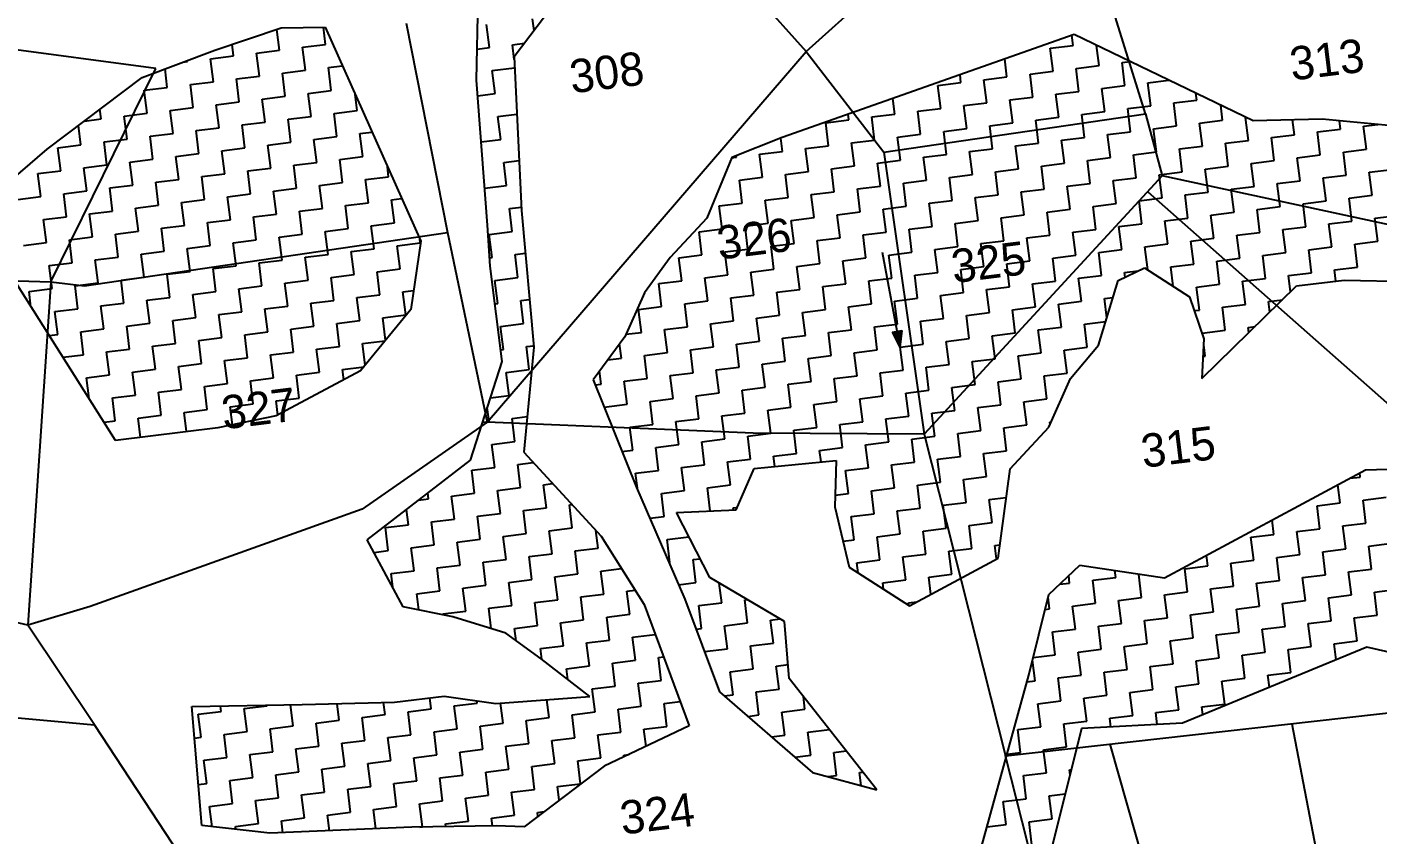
# Model space of a CAD drawing. Header units: metres. Extents: x 286056 to 292206, y 2024114 to 2027347.
# Drawn here: x 286975 to 287540, y 2025203 to 2025541 of the extents above; entities that cross this region are included whole.
import ezdxf
from ezdxf.enums import TextEntityAlignment as Align

# ---------------------------------------------------------------- set-up
doc = ezdxf.new("R2010")
doc.units = ezdxf.units.M
for name, color, linetype in [('POLY_HATCH', 12, 'Continuous'), ('POLY_PARCEL', 6, 'Continuous'), ('TEXT_PARCEL', 7, 'Continuous')]:
    doc.layers.add(name, color=color, linetype=linetype)
doc.styles.add('TEXT_MAP', font='')
doc.styles.get('TEXT_MAP').set_extended_font_data('Kruti Dev 050')

# ---------------------------------------------------------------- blocks, each defined once
blk = doc.blocks.new('13')
h = blk.add_hatch(color=256)
h.paths.add_polyline_path([(141.195, 299.609), (140.933, 299.592), (141.25, 298.75)])
h.paths.add_polyline_path([(141.25, 298.75), (141.458, 299.626), (141.195, 299.609)])
for points in [[(141.25, 298.75), (140.921, 303.926)], [(140.933, 299.592), (141.458, 299.626)], [(141.25, 298.75), (140.933, 299.592)], [(141.25, 298.75), (141.458, 299.626)]]:
    blk.add_lwpolyline(points)
at = {"layer": 'POLY_HATCH'}
for p, q in [((126.089, 320.533), (122.51, 316.832)), ((106.537, 319.185), (110.241, 319.925)), ((110.241, 319.925), (112.586, 319.679)), ((120.348, 315.845), (120.965, 320.163)), ((102.464, 318.198), (106.537, 319.185)), ((112.586, 319.679), (116.289, 307.588)), ((96.909, 314.991), (102.464, 318.198)), ((122.51, 316.832), (121.892, 308.566)), ((119.97, 308.012), (120.348, 315.845)), ((94.317, 313.263), (96.909, 314.991)), ((152.617, 314.324), (136.323, 310.746)), ((161.628, 308.525), (152.617, 314.324)), ((136.323, 310.746), (133.483, 310.006)), ((98.637, 298.952), (93.576, 309.686)), ((133.483, 310.006), (131.755, 306.921)), ((121.892, 308.566), (121.645, 301.164)), ((165.332, 308.155), (161.628, 308.525)), ((169.775, 307.168), (165.332, 308.155)), ((116.289, 307.588), (115.302, 304.011)), ((119.847, 305.792), (119.97, 308.012)), ((131.755, 306.921), (129.533, 305.071)), ((119.847, 300.61), (119.847, 305.792)), ((129.533, 305.071), (127.928, 303.344)), ((115.302, 304.011), (112.216, 301.05)), ((127.928, 303.344), (126.571, 301.123)), ((112.216, 301.05), (107.401, 299.199)), ((121.645, 301.164), (120.411, 295.612)), ((126.571, 301.123), (124.596, 299.026)), ((151.876, 297.545), (153.358, 300.876)), ((153.358, 300.876), (154.839, 301.37)), ((154.839, 301.37), (157.061, 299.519)), ((117.501, 295.552), (119.847, 300.61)), ((157.061, 299.519), (157.555, 297.175)), ((157.184, 295.078), (162.863, 299.396)), ((162.863, 299.396), (165.455, 299.396)), ((165.455, 299.396), (169.652, 298.779)), ((104.192, 298.952), (98.637, 298.952)), ((107.401, 299.199), (104.192, 298.952)), ((124.596, 299.026), (126.2, 292.981)), ((150.148, 295.941), (151.876, 297.545)), ((157.555, 297.175), (157.184, 295.078)), ((148.667, 293.474), (150.148, 295.941)), ((111.452, 291.974), (117.501, 295.552)), ((120.411, 295.612), (123.986, 290.614)), ((126.2, 292.981), (128.052, 286.689)), ((131.385, 291.13), (132.619, 293.227)), ((132.619, 293.227), (137.063, 293.104)), ((137.063, 293.104), (136.693, 290.636)), ((146.321, 291.5), (148.667, 293.474)), ((112.934, 288.15), (111.452, 291.974)), ((129.533, 287.676), (128.175, 291.377)), ((128.175, 291.377), (131.385, 291.13)), ((145.087, 286.812), (146.321, 291.5)), ((123.986, 290.614), (125.838, 286.667)), ((136.693, 290.636), (137.063, 287.305)), ((153.852, 284.655), (165.332, 289.097)), ((165.332, 289.097), (167.924, 288.85)), ((115.526, 287.286), (112.934, 288.15)), ((118.242, 286.052), (115.526, 287.286)), ((133.237, 284.838), (129.533, 287.676)), ((137.063, 287.305), (140.026, 284.838)), ((125.838, 286.667), (127.443, 279.881)), ((128.052, 286.689), (129.286, 281.507)), ((140.026, 284.838), (145.087, 286.812)), ((119.97, 284.449), (118.242, 286.052)), ((147.556, 284.532), (149.408, 285.889)), ((149.408, 285.889), (153.852, 284.655)), ((133.113, 281.754), (133.237, 284.838)), ((100.706, 277.775), (100.96, 284.202)), ((100.96, 284.202), (106.885, 283.585)), ((122.315, 282.105), (119.97, 284.449)), ((145.952, 280.337), (147.556, 284.532)), ((106.885, 283.585), (111.823, 283.092)), ((111.823, 283.092), (114.538, 283.092)), ((114.538, 283.092), (117.254, 282.351)), ((117.254, 282.351), (122.315, 282.105)), ((129.286, 281.507), (133.73, 276.572)), ((137.063, 275.215), (133.113, 281.754)), ((127.443, 279.881), (122.629, 278.277)), ((141.261, 268.987), (145.952, 280.337)), ((164.221, 279.597), (153.852, 276.76)), ((170.023, 277.5), (164.221, 279.597)), ((122.629, 278.277), (117.938, 275.563)), ((104.286, 276.911), (100.706, 277.775)), ((111.939, 276.294), (104.286, 276.911)), ((148.421, 277.13), (145.334, 269.111)), ((153.852, 276.76), (148.421, 277.13)), ((116.456, 275.81), (111.939, 276.294)), ((133.73, 276.572), (137.063, 275.215)), ((117.938, 275.563), (116.456, 275.81))]:
    blk.add_line(p, q, dxfattribs=at)
at = {"layer": 'POLY_HATCH', "linetype": 'Continuous'}
for p, q in [((110, 318.75), (110, 319.877)), ((107.5, 318.75), (107.5, 319.378)), ((112.5, 318.75), (112.5, 319.688)), ((103.75, 317.5), (103.75, 318.51)), ((104.741, 318.75), (105, 318.75)), ((105, 318.75), (105, 318.813)), ((106.25, 318.75), (107.5, 318.75)), ((106.25, 317.5), (106.25, 318.75)), ((108.75, 318.75), (110, 318.75)), ((108.75, 317.5), (108.75, 318.75)), ((111.25, 318.75), (112.5, 318.75)), ((111.25, 317.5), (111.25, 318.75)), ((121.25, 317.5), (121.25, 318.75)), ((123.75, 318.114), (123.75, 318.75)), ((102.5, 317.5), (103.75, 317.5)), ((102.5, 316.25), (102.5, 317.5)), ((105, 317.5), (106.25, 317.5)), ((105, 316.25), (105, 317.5)), ((107.5, 317.5), (108.75, 317.5)), ((107.5, 316.25), (107.5, 317.5)), ((110, 317.5), (111.25, 317.5)), ((110, 316.25), (110, 317.5)), ((112.5, 317.5), (113.253, 317.5)), ((112.5, 316.25), (112.5, 317.5)), ((120.585, 317.5), (121.25, 317.5)), ((122.5, 317.5), (123.156, 317.5)), ((122.5, 316.704), (122.5, 317.5)), ((99.09, 316.25), (100, 316.25)), ((100, 316.25), (100, 316.776)), ((101.25, 316.25), (102.5, 316.25)), ((101.25, 315), (101.25, 316.25)), ((103.75, 316.25), (105, 316.25)), ((103.75, 315), (103.75, 316.25)), ((106.25, 316.25), (107.5, 316.25)), ((106.25, 315), (106.25, 316.25)), ((108.75, 316.25), (110, 316.25)), ((108.75, 315), (108.75, 316.25)), ((111.25, 316.25), (112.5, 316.25)), ((111.25, 315), (111.25, 316.25)), ((121.25, 316.25), (122.466, 316.25)), ((121.25, 315), (121.25, 316.25)), ((98.75, 315), (98.75, 316.054)), ((113.75, 315), (113.75, 315.879)), ((97.5, 315), (98.75, 315)), ((97.5, 313.75), (97.5, 315)), ((100, 315), (101.25, 315)), ((100, 313.75), (100, 315)), ((102.5, 315), (103.75, 315)), ((102.5, 313.75), (102.5, 315)), ((105, 315), (106.25, 315)), ((105, 313.75), (105, 315)), ((107.5, 315), (108.75, 315)), ((107.5, 313.75), (107.5, 315)), ((110, 315), (111.25, 315)), ((110, 313.75), (110, 315)), ((112.5, 315), (113.75, 315)), ((112.5, 313.75), (112.5, 315)), ((120.307, 315), (121.25, 315)), ((152.5, 313.75), (152.5, 314.298)), ((96.25, 313.75), (97.5, 313.75)), ((96.25, 312.5), (96.25, 313.75)), ((98.75, 313.75), (100, 313.75)), ((98.75, 312.5), (98.75, 313.75)), ((101.25, 313.75), (102.5, 313.75)), ((101.25, 312.5), (101.25, 313.75)), ((103.75, 313.75), (105, 313.75)), ((103.75, 312.5), (103.75, 313.75)), ((106.25, 313.75), (107.5, 313.75)), ((106.25, 312.5), (106.25, 313.75)), ((108.75, 313.75), (110, 313.75)), ((108.75, 312.5), (108.75, 313.75)), ((111.25, 313.75), (112.5, 313.75)), ((111.25, 312.5), (111.25, 313.75)), ((113.75, 313.75), (114.402, 313.75)), ((113.75, 312.5), (113.75, 313.75)), ((121.25, 313.75), (122.279, 313.75)), ((121.25, 312.5), (121.25, 313.75)), ((148.75, 312.5), (148.75, 313.475)), ((151.25, 313.75), (152.5, 313.75)), ((151.25, 312.5), (151.25, 313.75)), ((153.75, 312.5), (153.75, 313.595)), ((95, 312.5), (96.25, 312.5)), ((97.5, 312.5), (98.75, 312.5)), ((97.5, 311.25), (97.5, 312.5)), ((100, 312.5), (101.25, 312.5)), ((100, 311.25), (100, 312.5)), ((102.5, 312.5), (103.75, 312.5)), ((102.5, 311.25), (102.5, 312.5)), ((105, 312.5), (106.25, 312.5)), ((105, 311.25), (105, 312.5)), ((107.5, 312.5), (108.75, 312.5)), ((107.5, 311.25), (107.5, 312.5)), ((110, 312.5), (111.25, 312.5)), ((110, 311.25), (110, 312.5)), ((112.5, 312.5), (113.75, 312.5)), ((112.5, 311.25), (112.5, 312.5)), ((120.187, 312.5), (121.25, 312.5)), ((145, 312.5), (146.25, 312.5)), ((145, 311.25), (145, 312.5)), ((146.25, 312.5), (146.25, 312.926)), ((147.5, 312.5), (148.75, 312.5)), ((147.5, 311.25), (147.5, 312.5)), ((150, 312.5), (151.25, 312.5)), ((150, 311.25), (150, 312.5)), ((152.5, 312.5), (153.75, 312.5)), ((152.5, 311.25), (152.5, 312.5)), ((155, 312.5), (155.451, 312.5)), ((155, 311.25), (155, 312.5)), ((115, 311.25), (115, 311.798)), ((142.5, 311.25), (142.5, 312.102)), ((96.25, 311.25), (97.5, 311.25)), ((96.25, 310), (96.25, 311.25)), ((98.75, 311.25), (100, 311.25)), ((98.75, 310), (98.75, 311.25)), ((101.25, 311.25), (102.5, 311.25)), ((101.25, 310), (101.25, 311.25)), ((103.75, 311.25), (105, 311.25)), ((103.75, 310), (103.75, 311.25)), ((106.25, 311.25), (107.5, 311.25)), ((106.25, 310), (106.25, 311.25)), ((108.75, 311.25), (110, 311.25)), ((108.75, 310), (108.75, 311.25)), ((111.25, 311.25), (112.5, 311.25)), ((111.25, 310), (111.25, 311.25)), ((113.75, 311.25), (115, 311.25)), ((113.75, 310), (113.75, 311.25)), ((121.25, 311.25), (122.093, 311.25)), ((121.25, 310), (121.25, 311.25)), ((138.75, 311.25), (140, 311.25)), ((138.75, 310), (138.75, 311.25)), ((140, 311.25), (140, 311.553)), ((141.25, 311.25), (142.5, 311.25)), ((141.25, 310), (141.25, 311.25)), ((143.75, 311.25), (145, 311.25)), ((143.75, 310), (143.75, 311.25)), ((146.25, 311.25), (147.5, 311.25)), ((146.25, 310), (146.25, 311.25)), ((148.75, 311.25), (150, 311.25)), ((148.75, 310), (148.75, 311.25)), ((151.25, 311.25), (152.5, 311.25)), ((151.25, 310), (151.25, 311.25)), ((153.75, 311.25), (155, 311.25)), ((153.75, 310), (153.75, 311.25)), ((156.25, 311.25), (157.394, 311.25)), ((156.25, 310), (156.25, 311.25)), ((136.25, 310), (136.25, 310.727)), ((158.75, 310), (158.75, 310.377)), ((95, 310), (96.25, 310)), ((97.5, 310), (98.75, 310)), ((97.5, 308.75), (97.5, 310)), ((100, 310), (101.25, 310)), ((100, 308.75), (100, 310)), ((102.5, 310), (103.75, 310)), ((102.5, 308.75), (102.5, 310)), ((105, 310), (106.25, 310)), ((105, 308.75), (105, 310)), ((107.5, 310), (108.75, 310)), ((107.5, 308.75), (107.5, 310)), ((110, 310), (111.25, 310)), ((110, 308.75), (110, 310)), ((112.5, 310), (113.75, 310)), ((112.5, 308.75), (112.5, 310)), ((115, 310), (115.551, 310)), ((115, 308.75), (115, 310)), ((120.066, 310), (121.25, 310)), ((133.48, 310), (133.75, 310)), ((133.75, 310), (133.75, 310.075)), ((135, 310), (136.25, 310)), ((135, 308.75), (135, 310)), ((137.5, 310), (138.75, 310)), ((137.5, 308.75), (137.5, 310)), ((140, 310), (141.25, 310)), ((140, 308.75), (140, 310)), ((142.5, 310), (143.75, 310)), ((142.5, 308.75), (142.5, 310)), ((145, 310), (146.25, 310)), ((145, 308.75), (145, 310)), ((147.5, 310), (148.75, 310)), ((147.5, 308.75), (147.5, 310)), ((150, 310), (151.25, 310)), ((150, 308.75), (150, 310)), ((152.5, 310), (153.75, 310)), ((152.5, 308.75), (152.5, 310)), ((155, 310), (156.25, 310)), ((155, 308.75), (155, 310)), ((157.5, 310), (158.75, 310)), ((157.5, 308.75), (157.5, 310)), ((160, 308.75), (160, 309.573)), ((96.25, 308.75), (97.5, 308.75)), ((96.25, 307.5), (96.25, 308.75)), ((98.75, 308.75), (100, 308.75)), ((98.75, 307.5), (98.75, 308.75)), ((101.25, 308.75), (102.5, 308.75)), ((101.25, 307.5), (101.25, 308.75)), ((103.75, 308.75), (105, 308.75)), ((103.75, 307.5), (103.75, 308.75)), ((106.25, 308.75), (107.5, 308.75)), ((106.25, 307.5), (106.25, 308.75)), ((108.75, 308.75), (110, 308.75)), ((108.75, 307.5), (108.75, 308.75)), ((111.25, 308.75), (112.5, 308.75)), ((111.25, 307.5), (111.25, 308.75)), ((113.75, 308.75), (115, 308.75)), ((113.75, 307.5), (113.75, 308.75)), ((121.25, 308.75), (121.906, 308.75)), ((121.25, 307.5), (121.25, 308.75)), ((133.75, 308.75), (135, 308.75)), ((133.75, 307.5), (133.75, 308.75)), ((136.25, 308.75), (137.5, 308.75)), ((136.25, 307.5), (136.25, 308.75)), ((138.75, 308.75), (140, 308.75)), ((138.75, 307.5), (138.75, 308.75)), ((141.25, 308.75), (142.5, 308.75)), ((141.25, 307.5), (141.25, 308.75)), ((143.75, 308.75), (145, 308.75)), ((143.75, 307.5), (143.75, 308.75)), ((146.25, 308.75), (147.5, 308.75)), ((146.25, 307.5), (146.25, 308.75)), ((148.75, 308.75), (150, 308.75)), ((148.75, 307.5), (148.75, 308.75)), ((151.25, 308.75), (152.5, 308.75)), ((151.25, 307.5), (151.25, 308.75)), ((153.75, 308.75), (155, 308.75)), ((153.75, 307.5), (153.75, 308.75)), ((156.25, 308.75), (157.5, 308.75)), ((156.25, 307.5), (156.25, 308.75)), ((158.75, 308.75), (160, 308.75)), ((158.75, 307.5), (158.75, 308.75)), ((161.25, 308.75), (161.279, 308.75)), ((161.25, 307.5), (161.25, 308.75)), ((163.75, 307.5), (163.75, 308.313)), ((95, 307.5), (96.25, 307.5)), ((95, 306.666), (95, 307.5)), ((97.5, 307.5), (98.75, 307.5)), ((97.5, 306.25), (97.5, 307.5)), ((100, 307.5), (101.25, 307.5)), ((100, 306.25), (100, 307.5)), ((102.5, 307.5), (103.75, 307.5)), ((102.5, 306.25), (102.5, 307.5)), ((105, 307.5), (106.25, 307.5)), ((105, 306.25), (105, 307.5)), ((107.5, 307.5), (108.75, 307.5)), ((107.5, 306.25), (107.5, 307.5)), ((110, 307.5), (111.25, 307.5)), ((110, 306.25), (110, 307.5)), ((112.5, 307.5), (113.75, 307.5)), ((112.5, 306.25), (112.5, 307.5)), ((115, 307.5), (116.25, 307.5)), ((115, 306.25), (115, 307.5)), ((116.25, 307.5), (116.25, 307.717)), ((120, 307.5), (121.25, 307.5)), ((120, 306.25), (120, 307.5)), ((132.5, 307.5), (133.75, 307.5)), ((132.5, 306.25), (132.5, 307.5)), ((135, 307.5), (136.25, 307.5)), ((135, 306.25), (135, 307.5)), ((137.5, 307.5), (138.75, 307.5)), ((137.5, 306.25), (137.5, 307.5)), ((140, 307.5), (141.25, 307.5)), ((140, 306.25), (140, 307.5)), ((142.5, 307.5), (143.75, 307.5)), ((142.5, 306.25), (142.5, 307.5)), ((145, 307.5), (146.25, 307.5)), ((145, 306.25), (145, 307.5)), ((147.5, 307.5), (148.75, 307.5)), ((147.5, 306.25), (147.5, 307.5)), ((150, 307.5), (151.25, 307.5)), ((150, 306.25), (150, 307.5)), ((152.5, 307.5), (153.75, 307.5)), ((152.5, 306.25), (152.5, 307.5)), ((155, 307.5), (156.25, 307.5)), ((155, 306.25), (155, 307.5)), ((157.5, 307.5), (158.75, 307.5)), ((157.5, 306.25), (157.5, 307.5)), ((160, 307.5), (161.25, 307.5)), ((160, 306.25), (160, 307.5)), ((162.5, 307.5), (163.75, 307.5)), ((162.5, 306.25), (162.5, 307.5)), ((165, 307.5), (166.25, 307.5)), ((165, 306.25), (165, 307.5)), ((166.25, 307.5), (166.25, 307.951)), ((167.5, 307.5), (168.281, 307.5)), ((167.5, 306.25), (167.5, 307.5)), ((96.25, 306.25), (97.5, 306.25)), ((96.25, 305), (96.25, 306.25)), ((98.75, 306.25), (100, 306.25)), ((98.75, 305), (98.75, 306.25)), ((101.25, 306.25), (102.5, 306.25)), ((101.25, 305), (101.25, 306.25)), ((103.75, 306.25), (105, 306.25)), ((103.75, 305), (103.75, 306.25)), ((106.25, 306.25), (107.5, 306.25)), ((106.25, 305), (106.25, 306.25)), ((108.75, 306.25), (110, 306.25)), ((108.75, 305), (108.75, 306.25)), ((111.25, 306.25), (112.5, 306.25)), ((111.25, 305), (111.25, 306.25)), ((113.75, 306.25), (115, 306.25)), ((113.75, 305), (113.75, 306.25)), ((119.872, 306.25), (120, 306.25)), ((121.25, 306.25), (121.815, 306.25)), ((121.25, 305), (121.25, 306.25)), ((131.25, 306.25), (132.5, 306.25)), ((131.25, 305), (131.25, 306.25)), ((133.75, 306.25), (135, 306.25)), ((133.75, 305), (133.75, 306.25)), ((136.25, 306.25), (137.5, 306.25)), ((136.25, 305), (136.25, 306.25)), ((138.75, 306.25), (140, 306.25)), ((138.75, 305), (138.75, 306.25)), ((141.25, 306.25), (142.5, 306.25)), ((141.25, 305), (141.25, 306.25)), ((143.75, 306.25), (145, 306.25)), ((143.75, 305), (143.75, 306.25)), ((146.25, 306.25), (147.5, 306.25)), ((146.25, 305), (146.25, 306.25)), ((148.75, 306.25), (150, 306.25)), ((148.75, 305), (148.75, 306.25)), ((151.25, 306.25), (152.5, 306.25)), ((151.25, 305), (151.25, 306.25)), ((153.75, 306.25), (155, 306.25)), ((153.75, 305), (153.75, 306.25)), ((156.25, 306.25), (157.5, 306.25)), ((156.25, 305), (156.25, 306.25)), ((158.75, 306.25), (160, 306.25)), ((158.75, 305), (158.75, 306.25)), ((161.25, 306.25), (162.5, 306.25)), ((161.25, 305), (161.25, 306.25)), ((163.75, 306.25), (165, 306.25)), ((163.75, 305), (163.75, 306.25)), ((166.25, 306.25), (167.5, 306.25)), ((166.25, 305), (166.25, 306.25)), ((95.785, 305), (96.25, 305)), ((97.5, 305), (98.75, 305)), ((97.5, 303.75), (97.5, 305)), ((100, 305), (101.25, 305)), ((100, 303.75), (100, 305)), ((102.5, 305), (103.75, 305)), ((102.5, 303.75), (102.5, 305)), ((105, 305), (106.25, 305)), ((105, 303.75), (105, 305)), ((107.5, 305), (108.75, 305)), ((107.5, 303.75), (107.5, 305)), ((110, 305), (111.25, 305)), ((110, 303.75), (110, 305)), ((112.5, 305), (113.75, 305)), ((112.5, 303.75), (112.5, 305)), ((115, 305), (115.575, 305)), ((115, 303.75), (115, 305)), ((120, 305), (121.25, 305)), ((120, 303.75), (120, 305)), ((130, 305), (131.25, 305)), ((130, 303.75), (130, 305)), ((132.5, 305), (133.75, 305)), ((132.5, 303.75), (132.5, 305)), ((135, 305), (136.25, 305)), ((135, 303.75), (135, 305)), ((137.5, 305), (138.75, 305)), ((137.5, 303.75), (137.5, 305)), ((140, 305), (141.25, 305)), ((140, 303.75), (140, 305)), ((142.5, 305), (143.75, 305)), ((142.5, 303.75), (142.5, 305)), ((145, 305), (146.25, 305)), ((145, 303.75), (145, 305)), ((147.5, 305), (148.75, 305)), ((147.5, 303.75), (147.5, 305)), ((150, 305), (151.25, 305)), ((150, 303.75), (150, 305)), ((152.5, 305), (153.75, 305)), ((152.5, 303.75), (152.5, 305)), ((155, 305), (156.25, 305)), ((155, 303.75), (155, 305)), ((157.5, 305), (158.75, 305)), ((157.5, 303.75), (157.5, 305)), ((160, 305), (161.25, 305)), ((160, 303.75), (160, 305)), ((162.5, 305), (163.75, 305)), ((162.5, 303.75), (162.5, 305)), ((165, 305), (166.25, 305)), ((165, 303.75), (165, 305)), ((167.5, 305), (168.75, 305)), ((167.5, 303.75), (167.5, 305)), ((96.375, 303.75), (97.5, 303.75)), ((98.75, 303.75), (100, 303.75)), ((98.75, 302.5), (98.75, 303.75)), ((101.25, 303.75), (102.5, 303.75)), ((101.25, 302.5), (101.25, 303.75)), ((103.75, 303.75), (105, 303.75)), ((103.75, 302.5), (103.75, 303.75)), ((106.25, 303.75), (107.5, 303.75)), ((106.25, 302.5), (106.25, 303.75)), ((108.75, 303.75), (110, 303.75)), ((108.75, 302.5), (108.75, 303.75)), ((111.25, 303.75), (112.5, 303.75)), ((111.25, 302.5), (111.25, 303.75)), ((113.75, 303.75), (115, 303.75)), ((113.75, 302.522), (113.75, 303.75)), ((119.847, 303.75), (120, 303.75)), ((121.25, 303.75), (121.732, 303.75)), ((121.25, 302.5), (121.25, 303.75)), ((128.75, 303.75), (130, 303.75)), ((128.75, 302.5), (128.75, 303.75)), ((131.25, 303.75), (132.5, 303.75)), ((131.25, 302.5), (131.25, 303.75)), ((133.75, 303.75), (135, 303.75)), ((133.75, 302.5), (133.75, 303.75)), ((136.25, 303.75), (137.5, 303.75)), ((136.25, 302.5), (136.25, 303.75)), ((138.75, 303.75), (140, 303.75)), ((138.75, 302.5), (138.75, 303.75)), ((141.25, 303.75), (142.5, 303.75)), ((141.25, 302.5), (141.25, 303.75)), ((143.75, 303.75), (145, 303.75)), ((143.75, 302.5), (143.75, 303.75)), ((146.25, 303.75), (147.5, 303.75)), ((146.25, 302.5), (146.25, 303.75)), ((148.75, 303.75), (150, 303.75)), ((148.75, 302.5), (148.75, 303.75)), ((151.25, 303.75), (152.5, 303.75)), ((151.25, 302.5), (151.25, 303.75)), ((153.75, 303.75), (155, 303.75)), ((153.75, 302.5), (153.75, 303.75)), ((156.25, 303.75), (157.5, 303.75)), ((156.25, 302.5), (156.25, 303.75)), ((158.75, 303.75), (160, 303.75)), ((158.75, 302.5), (158.75, 303.75)), ((161.25, 303.75), (162.5, 303.75)), ((161.25, 302.5), (161.25, 303.75)), ((163.75, 303.75), (165, 303.75)), ((163.75, 302.5), (163.75, 303.75)), ((166.25, 303.75), (167.5, 303.75)), ((166.25, 302.5), (166.25, 303.75)), ((97.5, 302.5), (98.75, 302.5)), ((97.5, 301.364), (97.5, 302.5)), ((100, 302.5), (101.25, 302.5)), ((100, 301.25), (100, 302.5)), ((102.5, 302.5), (103.75, 302.5)), ((102.5, 301.25), (102.5, 302.5)), ((105, 302.5), (106.25, 302.5)), ((105, 301.25), (105, 302.5)), ((107.5, 302.5), (108.75, 302.5)), ((107.5, 301.25), (107.5, 302.5)), ((110, 302.5), (111.25, 302.5)), ((110, 301.25), (110, 302.5)), ((112.5, 302.5), (113.727, 302.5)), ((112.5, 301.322), (112.5, 302.5)), ((120, 302.5), (121.25, 302.5)), ((120, 301.25), (120, 302.5)), ((127.5, 302.5), (128.75, 302.5)), ((127.5, 301.25), (127.5, 302.5)), ((130, 302.5), (131.25, 302.5)), ((130, 301.25), (130, 302.5)), ((132.5, 302.5), (133.75, 302.5)), ((132.5, 301.25), (132.5, 302.5)), ((135, 302.5), (136.25, 302.5)), ((135, 301.25), (135, 302.5)), ((137.5, 302.5), (138.75, 302.5)), ((137.5, 301.25), (137.5, 302.5)), ((140, 302.5), (141.25, 302.5)), ((140, 301.25), (140, 302.5)), ((142.5, 302.5), (143.75, 302.5)), ((142.5, 301.25), (142.5, 302.5)), ((145, 302.5), (146.25, 302.5)), ((145, 301.25), (145, 302.5)), ((147.5, 302.5), (148.75, 302.5)), ((147.5, 301.25), (147.5, 302.5)), ((150, 302.5), (151.25, 302.5)), ((150, 301.25), (150, 302.5)), ((152.5, 302.5), (153.75, 302.5)), ((152.5, 301.25), (152.5, 302.5)), ((155, 302.5), (156.25, 302.5)), ((155, 301.25), (155, 302.5)), ((157.5, 302.5), (158.75, 302.5)), ((157.5, 301.25), (157.5, 302.5)), ((160, 302.5), (161.25, 302.5)), ((160, 301.25), (160, 302.5)), ((162.5, 302.5), (163.75, 302.5)), ((162.5, 301.25), (162.5, 302.5)), ((165, 302.5), (166.25, 302.5)), ((165, 301.25), (165, 302.5)), ((167.5, 302.5), (168.75, 302.5)), ((167.5, 301.25), (167.5, 302.5)), ((98.75, 301.25), (100, 301.25)), ((98.75, 300), (98.75, 301.25)), ((101.25, 301.25), (102.5, 301.25)), ((101.25, 300), (101.25, 301.25)), ((103.75, 301.25), (105, 301.25)), ((103.75, 300), (103.75, 301.25)), ((106.25, 301.25), (107.5, 301.25)), ((106.25, 300), (106.25, 301.25)), ((108.75, 301.25), (110, 301.25)), ((108.75, 300), (108.75, 301.25)), ((111.25, 301.25), (112.424, 301.25)), ((111.25, 300.678), (111.25, 301.25)), ((119.847, 301.25), (120, 301.25)), ((121.25, 301.25), (121.648, 301.25)), ((121.25, 300), (121.25, 301.25)), ((126.648, 301.25), (127.5, 301.25)), ((128.75, 301.25), (130, 301.25)), ((128.75, 300), (128.75, 301.25)), ((131.25, 301.25), (132.5, 301.25)), ((131.25, 300), (131.25, 301.25)), ((133.75, 301.25), (135, 301.25)), ((133.75, 300), (133.75, 301.25)), ((136.25, 301.25), (137.5, 301.25)), ((136.25, 300), (136.25, 301.25)), ((138.75, 301.25), (140, 301.25)), ((138.75, 300), (138.75, 301.25)), ((141.25, 301.25), (142.5, 301.25)), ((141.25, 300), (141.25, 301.25)), ((143.75, 301.25), (145, 301.25)), ((143.75, 300), (143.75, 301.25)), ((146.25, 301.25), (147.5, 301.25)), ((146.25, 300), (146.25, 301.25)), ((148.75, 301.25), (150, 301.25)), ((148.75, 300), (148.75, 301.25)), ((151.25, 301.25), (152.5, 301.25)), ((151.25, 300), (151.25, 301.25)), ((153.75, 301.25), (154.48, 301.25)), ((153.75, 301.007), (153.75, 301.25)), ((154.983, 301.25), (155, 301.25)), ((156.25, 301.25), (157.5, 301.25)), ((156.25, 300.195), (156.25, 301.25)), ((158.75, 301.25), (160, 301.25)), ((158.75, 300), (158.75, 301.25)), ((161.25, 301.25), (162.5, 301.25)), ((161.25, 300), (161.25, 301.25)), ((163.75, 301.25), (165, 301.25)), ((163.75, 300), (163.75, 301.25)), ((166.25, 301.25), (167.5, 301.25)), ((166.25, 300), (166.25, 301.25)), ((126.25, 300), (126.25, 300.783)), ((98.143, 300), (98.75, 300)), ((100, 300), (101.25, 300)), ((100, 298.952), (100, 300)), ((102.5, 300), (103.75, 300)), ((102.5, 298.952), (102.5, 300)), ((105, 300), (106.25, 300)), ((105, 299.015), (105, 300)), ((107.5, 300), (108.75, 300)), ((107.5, 299.237), (107.5, 300)), ((120, 300), (121.25, 300)), ((120, 298.75), (120, 300)), ((125, 298.75), (125, 299.455)), ((125.513, 300), (126.25, 300)), ((127.5, 300), (128.75, 300)), ((127.5, 298.75), (127.5, 300)), ((130, 300), (131.25, 300)), ((130, 298.75), (130, 300)), ((132.5, 300), (133.75, 300)), ((132.5, 298.75), (132.5, 300)), ((135, 300), (136.25, 300)), ((135, 298.75), (135, 300)), ((137.5, 300), (138.75, 300)), ((137.5, 298.75), (137.5, 300)), ((140, 300), (141.25, 300)), ((140, 298.75), (140, 300)), ((142.5, 300), (143.75, 300)), ((142.5, 298.75), (142.5, 300)), ((145, 300), (146.25, 300)), ((145, 298.75), (145, 300)), ((147.5, 300), (148.75, 300)), ((147.5, 298.75), (147.5, 300)), ((150, 300), (151.25, 300)), ((150, 298.75), (150, 300)), ((152.5, 300), (152.968, 300)), ((152.5, 298.948), (152.5, 300)), ((157.5, 300), (158.75, 300)), ((157.5, 298.75), (157.5, 300)), ((160, 300), (161.25, 300)), ((160, 298.75), (160, 300)), ((162.5, 300), (163.75, 300)), ((162.5, 299.12), (162.5, 300)), ((165, 300), (166.25, 300)), ((165, 299.396), (165, 300)), ((118.984, 298.75), (120, 298.75)), ((124.669, 298.75), (125, 298.75)), ((126.25, 298.75), (127.5, 298.75)), ((126.25, 297.5), (126.25, 298.75)), ((128.75, 298.75), (130, 298.75)), ((128.75, 297.5), (128.75, 298.75)), ((131.25, 298.75), (132.5, 298.75)), ((131.25, 297.5), (131.25, 298.75)), ((133.75, 298.75), (135, 298.75)), ((133.75, 297.5), (133.75, 298.75)), ((136.25, 298.75), (137.5, 298.75)), ((136.25, 297.5), (136.25, 298.75)), ((138.75, 298.75), (140, 298.75)), ((138.75, 297.5), (138.75, 298.75)), ((141.25, 298.75), (142.5, 298.75)), ((141.25, 297.5), (141.25, 298.75)), ((143.75, 298.75), (145, 298.75)), ((143.75, 297.5), (143.75, 298.75)), ((146.25, 298.75), (147.5, 298.75)), ((146.25, 297.5), (146.25, 298.75)), ((148.75, 298.75), (150, 298.75)), ((148.75, 297.5), (148.75, 298.75)), ((151.25, 298.75), (152.412, 298.75)), ((151.25, 297.5), (151.25, 298.75)), ((157.223, 298.75), (157.5, 298.75)), ((158.75, 298.75), (160, 298.75)), ((158.75, 297.5), (158.75, 298.75)), ((161.25, 298.75), (162.013, 298.75)), ((161.25, 298.169), (161.25, 298.75)), ((118.75, 297.5), (118.75, 298.245)), ((118.404, 297.5), (118.75, 297.5)), ((120, 297.5), (120.831, 297.5)), ((120, 296.25), (120, 297.5)), ((125.001, 297.5), (126.25, 297.5)), ((127.5, 297.5), (128.75, 297.5)), ((127.5, 296.25), (127.5, 297.5)), ((130, 297.5), (131.25, 297.5)), ((130, 296.25), (130, 297.5)), ((132.5, 297.5), (133.75, 297.5)), ((132.5, 296.25), (132.5, 297.5)), ((135, 297.5), (136.25, 297.5)), ((135, 296.25), (135, 297.5)), ((137.5, 297.5), (138.75, 297.5)), ((137.5, 296.25), (137.5, 297.5)), ((140, 297.5), (141.25, 297.5)), ((140, 296.25), (140, 297.5)), ((142.5, 297.5), (143.75, 297.5)), ((142.5, 296.25), (142.5, 297.5)), ((145, 297.5), (146.25, 297.5)), ((145, 296.25), (145, 297.5)), ((147.5, 297.5), (148.75, 297.5)), ((147.5, 296.25), (147.5, 297.5)), ((150, 297.5), (151.25, 297.5)), ((150, 296.25), (150, 297.5)), ((157.5, 297.5), (158.75, 297.5)), ((157.5, 297.435), (157.5, 297.5)), ((160, 297.5), (160.37, 297.5)), ((160, 297.219), (160, 297.5)), ((157.5, 296.25), (157.5, 296.865)), ((118.75, 296.25), (120, 296.25)), ((118.75, 295), (118.75, 296.25)), ((126.25, 296.25), (127.5, 296.25)), ((126.25, 295), (126.25, 296.25)), ((128.75, 296.25), (130, 296.25)), ((128.75, 295), (128.75, 296.25)), ((131.25, 296.25), (132.5, 296.25)), ((131.25, 295), (131.25, 296.25)), ((133.75, 296.25), (135, 296.25)), ((133.75, 295), (133.75, 296.25)), ((136.25, 296.25), (137.5, 296.25)), ((136.25, 295), (136.25, 296.25)), ((138.75, 296.25), (140, 296.25)), ((138.75, 295), (138.75, 296.25)), ((141.25, 296.25), (142.5, 296.25)), ((141.25, 295), (141.25, 296.25)), ((143.75, 296.25), (145, 296.25)), ((143.75, 295), (143.75, 296.25)), ((146.25, 296.25), (147.5, 296.25)), ((146.25, 295), (146.25, 296.25)), ((148.75, 296.25), (150, 296.25)), ((148.75, 295), (148.75, 296.25)), ((157.391, 296.25), (157.5, 296.25)), ((117.5, 295), (118.75, 295)), ((117.5, 293.75), (117.5, 295)), ((120, 295), (120.849, 295)), ((120, 293.75), (120, 295)), ((125.664, 295), (126.25, 295)), ((127.5, 295), (128.75, 295)), ((127.5, 293.75), (127.5, 295)), ((130, 295), (131.25, 295)), ((130, 293.75), (130, 295)), ((132.5, 295), (133.75, 295)), ((132.5, 293.75), (132.5, 295)), ((135, 295), (136.25, 295)), ((135, 293.75), (135, 295)), ((137.5, 295), (138.75, 295)), ((137.5, 293.75), (137.5, 295)), ((140, 295), (141.25, 295)), ((140, 293.75), (140, 295)), ((142.5, 295), (143.75, 295)), ((142.5, 293.75), (142.5, 295)), ((145, 295), (146.25, 295)), ((145, 293.75), (145, 295)), ((147.5, 295), (148.75, 295)), ((147.5, 293.75), (147.5, 295)), ((114.455, 293.75), (115, 293.75)), ((115, 293.75), (115, 294.073)), ((116.25, 293.75), (117.5, 293.75)), ((116.25, 292.5), (116.25, 293.75)), ((118.75, 293.75), (120, 293.75)), ((118.75, 292.5), (118.75, 293.75)), ((121.25, 293.75), (121.743, 293.75)), ((121.25, 292.5), (121.25, 293.75)), ((126.25, 293.75), (127.5, 293.75)), ((126.25, 292.812), (126.25, 293.75)), ((128.75, 293.75), (130, 293.75)), ((128.75, 292.5), (128.75, 293.75)), ((131.25, 293.75), (132.5, 293.75)), ((131.25, 292.5), (131.25, 293.75)), ((133.75, 293.75), (135, 293.75)), ((133.75, 293.196), (133.75, 293.75)), ((136.25, 293.75), (137.5, 293.75)), ((136.25, 293.126), (136.25, 293.75)), ((138.75, 293.75), (140, 293.75)), ((138.75, 292.5), (138.75, 293.75)), ((141.25, 293.75), (142.5, 293.75)), ((141.25, 292.5), (141.25, 293.75)), ((143.75, 293.75), (145, 293.75)), ((143.75, 292.5), (143.75, 293.75)), ((146.25, 293.75), (147.5, 293.75)), ((146.25, 292.5), (146.25, 293.75)), ((148.75, 293.75), (148.833, 293.75)), ((148.75, 293.613), (148.75, 293.75)), ((113.75, 292.5), (113.75, 293.333)), ((112.5, 292.5), (113.75, 292.5)), ((112.5, 291.25), (112.5, 292.5)), ((115, 292.5), (116.25, 292.5)), ((115, 291.25), (115, 292.5)), ((117.5, 292.5), (118.75, 292.5)), ((117.5, 291.25), (117.5, 292.5)), ((120, 292.5), (121.25, 292.5)), ((120, 291.25), (120, 292.5)), ((122.5, 292.5), (122.637, 292.5)), ((122.5, 291.25), (122.5, 292.5)), ((127.5, 292.5), (128.75, 292.5)), ((127.5, 291.25), (127.5, 292.5)), ((130, 292.5), (131.25, 292.5)), ((130, 291.25), (130, 292.5)), ((137.5, 292.5), (138.75, 292.5)), ((137.5, 291.25), (137.5, 292.5)), ((140, 292.5), (141.25, 292.5)), ((140, 291.25), (140, 292.5)), ((142.5, 292.5), (143.75, 292.5)), ((142.5, 291.25), (142.5, 292.5)), ((145, 292.5), (146.25, 292.5)), ((145, 291.25), (145, 292.5)), ((147.5, 292.5), (147.51, 292.5)), ((147.5, 292.492), (147.5, 292.5)), ((111.733, 291.25), (112.5, 291.25)), ((113.75, 291.25), (115, 291.25)), ((113.75, 290), (113.75, 291.25)), ((116.25, 291.25), (117.5, 291.25)), ((116.25, 290), (116.25, 291.25)), ((118.75, 291.25), (120, 291.25)), ((118.75, 290), (118.75, 291.25)), ((121.25, 291.25), (122.5, 291.25)), ((121.25, 290), (121.25, 291.25)), ((123.75, 290), (123.75, 290.945)), ((126.71, 291.25), (127.5, 291.25)), ((129.824, 291.25), (130, 291.25)), ((131.25, 291.25), (131.456, 291.25)), ((131.25, 291.14), (131.25, 291.25)), ((136.785, 291.25), (137.5, 291.25)), ((138.75, 291.25), (140, 291.25)), ((138.75, 290), (138.75, 291.25)), ((141.25, 291.25), (142.5, 291.25)), ((141.25, 290), (141.25, 291.25)), ((143.75, 291.25), (145, 291.25)), ((143.75, 290), (143.75, 291.25)), ((146.25, 291.25), (146.256, 291.25)), ((146.25, 291.229), (146.25, 291.25)), ((112.5, 290), (113.75, 290)), ((112.5, 289.27), (112.5, 290)), ((115, 290), (116.25, 290)), ((115, 288.75), (115, 290)), ((117.5, 290), (118.75, 290)), ((117.5, 288.75), (117.5, 290)), ((120, 290), (121.25, 290)), ((120, 288.75), (120, 290)), ((122.5, 290), (123.75, 290)), ((122.5, 288.75), (122.5, 290)), ((127.5, 290), (128.68, 290)), ((127.5, 288.75), (127.5, 290)), ((137.5, 290), (138.75, 290)), ((137.5, 288.75), (137.5, 290)), ((140, 290), (141.25, 290)), ((140, 288.75), (140, 290)), ((142.5, 290), (143.75, 290)), ((142.5, 288.75), (142.5, 290)), ((145, 290), (145.926, 290)), ((145, 288.75), (145, 290)), ((113.75, 288.75), (115, 288.75)), ((113.75, 287.878), (113.75, 288.75)), ((116.25, 288.75), (117.5, 288.75)), ((116.25, 287.5), (116.25, 288.75)), ((118.75, 288.75), (120, 288.75)), ((118.75, 287.5), (118.75, 288.75)), ((121.25, 288.75), (122.5, 288.75)), ((121.25, 287.5), (121.25, 288.75)), ((123.75, 288.75), (124.861, 288.75)), ((123.75, 287.5), (123.75, 288.75)), ((127.445, 288.75), (127.5, 288.75)), ((128.75, 288.75), (129.139, 288.75)), ((128.75, 287.5), (128.75, 288.75)), ((136.903, 288.75), (137.5, 288.75)), ((138.75, 288.75), (140, 288.75)), ((138.75, 287.5), (138.75, 288.75)), ((141.25, 288.75), (142.5, 288.75)), ((141.25, 287.5), (141.25, 288.75)), ((143.75, 288.75), (145, 288.75)), ((143.75, 287.5), (143.75, 288.75)), ((163.75, 287.5), (163.75, 288.484)), ((164.436, 288.75), (165, 288.75)), ((165, 288.75), (165, 288.968)), ((115, 287.5), (116.25, 287.5)), ((115, 287.461), (115, 287.5)), ((117.5, 287.5), (118.75, 287.5)), ((117.5, 286.389), (117.5, 287.5)), ((120, 287.5), (121.25, 287.5)), ((120, 286.25), (120, 287.5)), ((122.5, 287.5), (123.75, 287.5)), ((122.5, 286.25), (122.5, 287.5)), ((125, 287.5), (125.447, 287.5)), ((125, 286.25), (125, 287.5)), ((127.813, 287.5), (128.75, 287.5)), ((130, 286.25), (130, 287.318)), ((137.5, 287.5), (138.75, 287.5)), ((137.5, 286.942), (137.5, 287.5)), ((140, 287.5), (141.25, 287.5)), ((140, 286.25), (140, 287.5)), ((142.5, 287.5), (143.75, 287.5)), ((142.5, 286.25), (142.5, 287.5)), ((145, 287.5), (145.268, 287.5)), ((145, 286.778), (145, 287.5)), ((160, 286.25), (160, 287.034)), ((161.205, 287.5), (161.25, 287.5)), ((161.25, 287.5), (161.25, 287.517)), ((162.5, 287.5), (163.75, 287.5)), ((162.5, 286.25), (162.5, 287.5)), ((165, 287.5), (166.25, 287.5)), ((165, 286.25), (165, 287.5)), ((118.75, 286.25), (120, 286.25)), ((118.75, 285.581), (118.75, 286.25)), ((121.25, 286.25), (122.5, 286.25)), ((121.25, 285), (121.25, 286.25)), ((123.75, 286.25), (125, 286.25)), ((123.75, 285), (123.75, 286.25)), ((128.75, 286.25), (130, 286.25)), ((128.75, 285), (128.75, 286.25)), ((131.25, 286.25), (131.394, 286.25)), ((131.25, 285), (131.25, 286.25)), ((138.75, 286.25), (140, 286.25)), ((138.75, 285.901), (138.75, 286.25)), ((141.25, 286.25), (142.5, 286.25)), ((141.25, 285.316), (141.25, 286.25)), ((156.25, 285), (156.25, 285.583)), ((158.75, 286.25), (160, 286.25)), ((158.75, 285), (158.75, 286.25)), ((161.25, 286.25), (162.5, 286.25)), ((161.25, 285), (161.25, 286.25)), ((163.75, 286.25), (165, 286.25)), ((163.75, 285), (163.75, 286.25)), ((120, 285), (121.25, 285)), ((120, 284.419), (120, 285)), ((122.5, 285), (123.75, 285)), ((122.5, 283.75), (122.5, 285)), ((125, 285), (126.232, 285)), ((125, 283.75), (125, 285)), ((128.454, 285), (128.75, 285)), ((130, 285), (131.25, 285)), ((130, 283.75), (130, 285)), ((132.5, 285), (133.025, 285)), ((132.5, 283.75), (132.5, 285)), ((140, 285), (140.441, 285)), ((140, 284.86), (140, 285)), ((148.195, 285), (148.75, 285)), ((148.75, 285), (148.75, 285.407)), ((150, 285), (151.25, 285)), ((150, 283.75), (150, 285)), ((151.25, 285), (151.25, 285.378)), ((152.5, 285), (152.61, 285)), ((152.5, 283.75), (152.5, 285)), ((155, 285), (156.25, 285)), ((155, 283.75), (155, 285)), ((157.5, 285), (158.75, 285)), ((157.5, 283.75), (157.5, 285)), ((160, 285), (161.25, 285)), ((160, 283.75), (160, 285)), ((162.5, 285), (163.75, 285)), ((162.5, 283.75), (162.5, 285)), ((165, 285), (166.25, 285)), ((165, 283.75), (165, 285)), ((147.5, 283.75), (147.5, 284.384)), ((101.25, 283.75), (102.5, 283.75)), ((101.25, 282.5), (101.25, 283.75)), ((102.5, 283.75), (102.5, 284.042)), ((103.75, 283.75), (105, 283.75)), ((103.75, 282.5), (103.75, 283.75)), ((105, 283.75), (105, 283.781)), ((106.25, 282.5), (106.25, 283.651)), ((108.75, 282.5), (108.75, 283.399)), ((121.25, 283.75), (122.5, 283.75)), ((121.25, 283.169), (121.25, 283.75)), ((123.75, 283.75), (125, 283.75)), ((123.75, 282.5), (123.75, 283.75)), ((126.25, 283.75), (126.528, 283.75)), ((126.25, 282.5), (126.25, 283.75)), ((128.752, 283.75), (130, 283.75)), ((131.25, 283.75), (132.5, 283.75)), ((131.25, 282.5), (131.25, 283.75)), ((147.257, 283.75), (147.5, 283.75)), ((148.75, 283.75), (150, 283.75)), ((148.75, 282.5), (148.75, 283.75)), ((151.25, 283.75), (152.5, 283.75)), ((151.25, 282.5), (151.25, 283.75)), ((153.75, 283.75), (155, 283.75)), ((153.75, 282.5), (153.75, 283.75)), ((156.25, 283.75), (157.5, 283.75)), ((156.25, 282.5), (156.25, 283.75)), ((158.75, 283.75), (160, 283.75)), ((158.75, 282.5), (158.75, 283.75)), ((161.25, 283.75), (162.5, 283.75)), ((161.25, 282.5), (161.25, 283.75)), ((163.75, 283.75), (165, 283.75)), ((163.75, 282.5), (163.75, 283.75)), ((111.25, 282.5), (111.25, 283.149)), ((113.75, 282.5), (113.75, 283.092)), ((100.893, 282.5), (101.25, 282.5)), ((102.5, 282.5), (103.75, 282.5)), ((102.5, 281.25), (102.5, 282.5)), ((105, 282.5), (106.25, 282.5)), ((105, 281.25), (105, 282.5)), ((107.5, 282.5), (108.75, 282.5)), ((107.5, 281.25), (107.5, 282.5)), ((110, 282.5), (111.25, 282.5)), ((110, 281.25), (110, 282.5)), ((112.5, 282.5), (113.75, 282.5)), ((112.5, 281.25), (112.5, 282.5)), ((115, 282.5), (116.25, 282.5)), ((115, 281.25), (115, 282.5)), ((116.25, 282.5), (116.25, 282.625)), ((117.5, 281.25), (117.5, 282.339)), ((120, 281.25), (120, 282.217)), ((122.5, 282.5), (123.75, 282.5)), ((122.5, 281.25), (122.5, 282.5)), ((125, 282.5), (126.25, 282.5)), ((125, 281.25), (125, 282.5)), ((130, 282.5), (131.25, 282.5)), ((130, 281.25), (130, 282.5)), ((132.5, 282.5), (133.143, 282.5)), ((132.5, 281.25), (132.5, 282.5)), ((147.5, 282.5), (148.75, 282.5)), ((147.5, 281.25), (147.5, 282.5)), ((150, 282.5), (151.25, 282.5)), ((150, 281.25), (150, 282.5)), ((152.5, 282.5), (153.75, 282.5)), ((152.5, 281.25), (152.5, 282.5)), ((155, 282.5), (156.25, 282.5)), ((155, 281.25), (155, 282.5)), ((157.5, 282.5), (158.75, 282.5)), ((157.5, 281.25), (157.5, 282.5)), ((160, 282.5), (161.25, 282.5)), ((160, 281.25), (160, 282.5)), ((162.5, 282.5), (163.75, 282.5)), ((162.5, 281.25), (162.5, 282.5)), ((165, 282.5), (166.25, 282.5)), ((165, 281.25), (165, 282.5)), ((101.25, 281.25), (102.5, 281.25)), ((101.25, 280), (101.25, 281.25)), ((103.75, 281.25), (105, 281.25)), ((103.75, 280), (103.75, 281.25)), ((106.25, 281.25), (107.5, 281.25)), ((106.25, 280), (106.25, 281.25)), ((108.75, 281.25), (110, 281.25)), ((108.75, 280), (108.75, 281.25)), ((111.25, 281.25), (112.5, 281.25)), ((111.25, 280), (111.25, 281.25)), ((113.75, 281.25), (115, 281.25)), ((113.75, 280), (113.75, 281.25)), ((116.25, 281.25), (117.5, 281.25)), ((116.25, 280), (116.25, 281.25)), ((118.75, 281.25), (120, 281.25)), ((118.75, 280), (118.75, 281.25)), ((121.25, 281.25), (122.5, 281.25)), ((121.25, 280), (121.25, 281.25)), ((123.75, 281.25), (125, 281.25)), ((123.75, 280), (123.75, 281.25)), ((126.25, 281.25), (127.119, 281.25)), ((126.25, 280), (126.25, 281.25)), ((129.518, 281.25), (130, 281.25)), ((131.25, 281.25), (132.5, 281.25)), ((131.25, 280), (131.25, 281.25)), ((146.301, 281.25), (147.5, 281.25)), ((148.75, 281.25), (150, 281.25)), ((148.75, 280), (148.75, 281.25)), ((151.25, 281.25), (152.5, 281.25)), ((151.25, 280), (151.25, 281.25)), ((153.75, 281.25), (155, 281.25)), ((153.75, 280), (153.75, 281.25)), ((156.25, 281.25), (157.5, 281.25)), ((156.25, 280), (156.25, 281.25)), ((158.75, 281.25), (160, 281.25)), ((158.75, 280), (158.75, 281.25)), ((161.25, 281.25), (162.5, 281.25)), ((161.25, 280), (161.25, 281.25)), ((163.75, 281.25), (165, 281.25)), ((163.75, 280), (163.75, 281.25)), ((133.75, 280), (133.75, 280.699)), ((146.25, 280), (146.25, 281.117)), ((100.794, 280), (101.25, 280)), ((102.5, 280), (103.75, 280)), ((102.5, 278.75), (102.5, 280)), ((105, 280), (106.25, 280)), ((105, 278.75), (105, 280)), ((107.5, 280), (108.75, 280)), ((107.5, 278.75), (107.5, 280)), ((110, 280), (111.25, 280)), ((110, 278.75), (110, 280)), ((112.5, 280), (113.75, 280)), ((112.5, 278.75), (112.5, 280)), ((115, 280), (116.25, 280)), ((115, 278.75), (115, 280)), ((117.5, 280), (118.75, 280)), ((117.5, 278.75), (117.5, 280)), ((120, 280), (121.25, 280)), ((120, 278.75), (120, 280)), ((122.5, 280), (123.75, 280)), ((122.5, 278.75), (122.5, 280)), ((125, 280), (126.25, 280)), ((125, 279.067), (125, 280)), ((130.643, 280), (131.25, 280)), ((132.5, 280), (133.75, 280)), ((132.5, 278.75), (132.5, 280)), ((145.812, 280), (146.25, 280)), ((147.5, 280), (148.75, 280)), ((147.5, 278.75), (147.5, 280)), ((150, 280), (151.25, 280)), ((150, 278.75), (150, 280)), ((152.5, 280), (153.75, 280)), ((152.5, 278.75), (152.5, 280)), ((155, 280), (156.25, 280)), ((155, 278.75), (155, 280)), ((157.5, 280), (158.75, 280)), ((157.5, 278.75), (157.5, 280)), ((160, 280), (161.25, 280)), ((160, 278.75), (160, 280)), ((162.5, 280), (163.75, 280)), ((162.5, 279.126), (162.5, 280)), ((101.25, 278.75), (102.5, 278.75)), ((101.25, 277.644), (101.25, 278.75)), ((103.75, 278.75), (105, 278.75)), ((103.75, 277.5), (103.75, 278.75)), ((106.25, 278.75), (107.5, 278.75)), ((106.25, 277.5), (106.25, 278.75)), ((108.75, 278.75), (110, 278.75)), ((108.75, 277.5), (108.75, 278.75)), ((111.25, 278.75), (112.5, 278.75)), ((111.25, 277.5), (111.25, 278.75)), ((113.75, 278.75), (115, 278.75)), ((113.75, 277.5), (113.75, 278.75)), ((116.25, 278.75), (117.5, 278.75)), ((116.25, 277.5), (116.25, 278.75)), ((118.75, 278.75), (120, 278.75)), ((118.75, 277.5), (118.75, 278.75)), ((121.25, 278.75), (122.5, 278.75)), ((121.25, 277.5), (121.25, 278.75)), ((123.75, 278.75), (124.047, 278.75)), ((123.75, 278.651), (123.75, 278.75)), ((131.769, 278.75), (132.5, 278.75)), ((133.75, 278.75), (134.928, 278.75)), ((133.75, 277.5), (133.75, 278.75)), ((146.25, 278.75), (147.5, 278.75)), ((146.25, 277.5), (146.25, 278.75)), ((148.75, 278.75), (150, 278.75)), ((148.75, 277.5), (148.75, 278.75)), ((151.25, 278.75), (152.5, 278.75)), ((151.25, 277.5), (151.25, 278.75)), ((153.75, 278.75), (155, 278.75)), ((153.75, 277.5), (153.75, 278.75)), ((156.25, 278.75), (157.5, 278.75)), ((156.25, 277.5), (156.25, 278.75)), ((158.75, 278.75), (160, 278.75)), ((158.75, 278.1), (158.75, 278.75)), ((102.5, 277.5), (103.75, 277.5)), ((102.5, 277.342), (102.5, 277.5)), ((105, 277.5), (106.25, 277.5)), ((105, 276.854), (105, 277.5)), ((107.5, 277.5), (108.75, 277.5)), ((107.5, 276.652), (107.5, 277.5)), ((110, 277.5), (111.25, 277.5)), ((110, 276.451), (110, 277.5)), ((112.5, 277.5), (113.75, 277.5)), ((112.5, 276.25), (112.5, 277.5)), ((115, 277.5), (116.25, 277.5)), ((115, 276.25), (115, 277.5)), ((117.5, 277.5), (118.75, 277.5)), ((117.5, 276.25), (117.5, 277.5)), ((120, 277.5), (121.25, 277.5)), ((120, 276.756), (120, 277.5)), ((132.895, 277.5), (133.75, 277.5)), ((135, 277.5), (135.683, 277.5)), ((135, 276.25), (135, 277.5)), ((145, 277.5), (146.25, 277.5)), ((145, 276.25), (145, 277.5)), ((147.5, 277.5), (148.75, 277.5)), ((147.5, 276.25), (147.5, 277.5)), ((150, 277.5), (151.25, 277.5)), ((150, 277.022), (150, 277.5)), ((152.5, 277.5), (153.75, 277.5)), ((152.5, 276.852), (152.5, 277.5)), ((155, 277.5), (156.25, 277.5)), ((155, 277.074), (155, 277.5)), ((112.352, 276.25), (112.5, 276.25)), ((113.75, 276.25), (115, 276.25)), ((113.75, 276.1), (113.75, 276.25)), ((116.25, 276.25), (117.5, 276.25)), ((116.25, 275.832), (116.25, 276.25)), ((118.75, 276.25), (119.125, 276.25)), ((118.75, 276.033), (118.75, 276.25)), ((134.522, 276.25), (135, 276.25)), ((136.25, 276.25), (136.438, 276.25)), ((136.25, 275.546), (136.25, 276.25)), ((144.263, 276.25), (145, 276.25)), ((146.25, 276.25), (147.5, 276.25)), ((146.25, 275), (146.25, 276.25)), ((143.746, 275), (143.75, 275)), ((143.75, 275), (143.75, 275.01)), ((145, 275), (146.25, 275)), ((145, 273.75), (145, 275)), ((147.5, 275), (147.601, 275)), ((147.5, 274.738), (147.5, 275)), ((143.75, 273.75), (145, 273.75)), ((143.75, 272.5), (143.75, 273.75)), ((146.25, 273.75), (147.12, 273.75)), ((146.25, 272.5), (146.25, 273.75)), ((142.713, 272.5), (143.75, 272.5)), ((145, 272.5), (146.25, 272.5)), ((145, 271.25), (145, 272.5))]:
    blk.add_line(p, q, dxfattribs=at)
at = {"layer": 'POLY_PARCEL'}
for p, q in [((127.011, 331.312), (138.173, 315.185)), ((155.909, 309.6), (153.122, 325.079)), ((138.173, 315.185), (151.961, 324.848)), ((103.259, 318.582), (91.164, 321.751)), ((116.961, 319.348), (117.771, 307.875)), ((96.231, 307.871), (103.259, 318.582)), ((118.644, 297.471), (138.173, 315.185)), ((138.173, 315.185), (141.666, 309.28)), ((141.666, 309.28), (155.909, 309.6)), ((155.909, 309.6), (156.405, 306.169)), ((141.666, 309.28), (141.95, 293.933)), ((90.552, 308.756), (96.231, 307.871)), ((96.231, 307.871), (92.721, 289.654)), ((96.231, 307.871), (98.01, 307.426)), ((98.01, 307.426), (117.771, 307.875)), ((117.771, 307.875), (118.644, 297.471)), ((156.405, 306.169), (141.95, 293.933)), ((177.749, 298.731), (156.405, 306.169)), ((155.521, 305.421), (181.763, 275.737)), ((118.644, 297.471), (111.38, 293.634)), ((132.805, 295.112), (118.644, 297.471)), ((141.95, 293.933), (132.805, 295.112)), ((111.38, 293.634), (96.187, 290.243)), ((141.95, 293.933), (144.166, 276.187)), ((92.721, 289.654), (89.003, 290.991)), ((96.187, 290.243), (92.721, 289.654)), ((95.637, 283.868), (92.721, 289.654)), ((89.68, 285.174), (95.637, 283.868)), ((99.327, 276.349), (95.637, 283.868)), ((146.232, 259.896), (144.166, 276.187)), ((144.166, 276.187), (181.763, 275.737)), ((149.834, 276.119), (152.277, 260.431)), ((159.702, 276.001), (160.772, 260.278))]:
    blk.add_line(p, q, dxfattribs=at)
at = {"layer": 'TEXT_PARCEL', "style": 'TEXT_MAP'}
for s, p in [('308', (127.359, 314.498)), ('313', (165.981, 310.412)), ('326', (134.142, 304.626)), ('325', (146.533, 301.816)), ('327', (106.509, 298.822)), ('315', (155.458, 290.672)), ('324', (125.15, 274.497))]:
    blk.add_text(s, height=1.8, dxfattribs=at).set_placement(p, align=Align.CENTER)

msp = doc.modelspace()

# ---------------------------------------------------------------- block references
at = {"xscale": 7.751650312977041, "yscale": 7.751650312977041, "zscale": 7.751650312977041, "rotation": 7.058277928675759}
msp.add_blockref('13', (286538.24, 2022974.39), dxfattribs=at)

doc.saveas('drawing.dxf')
